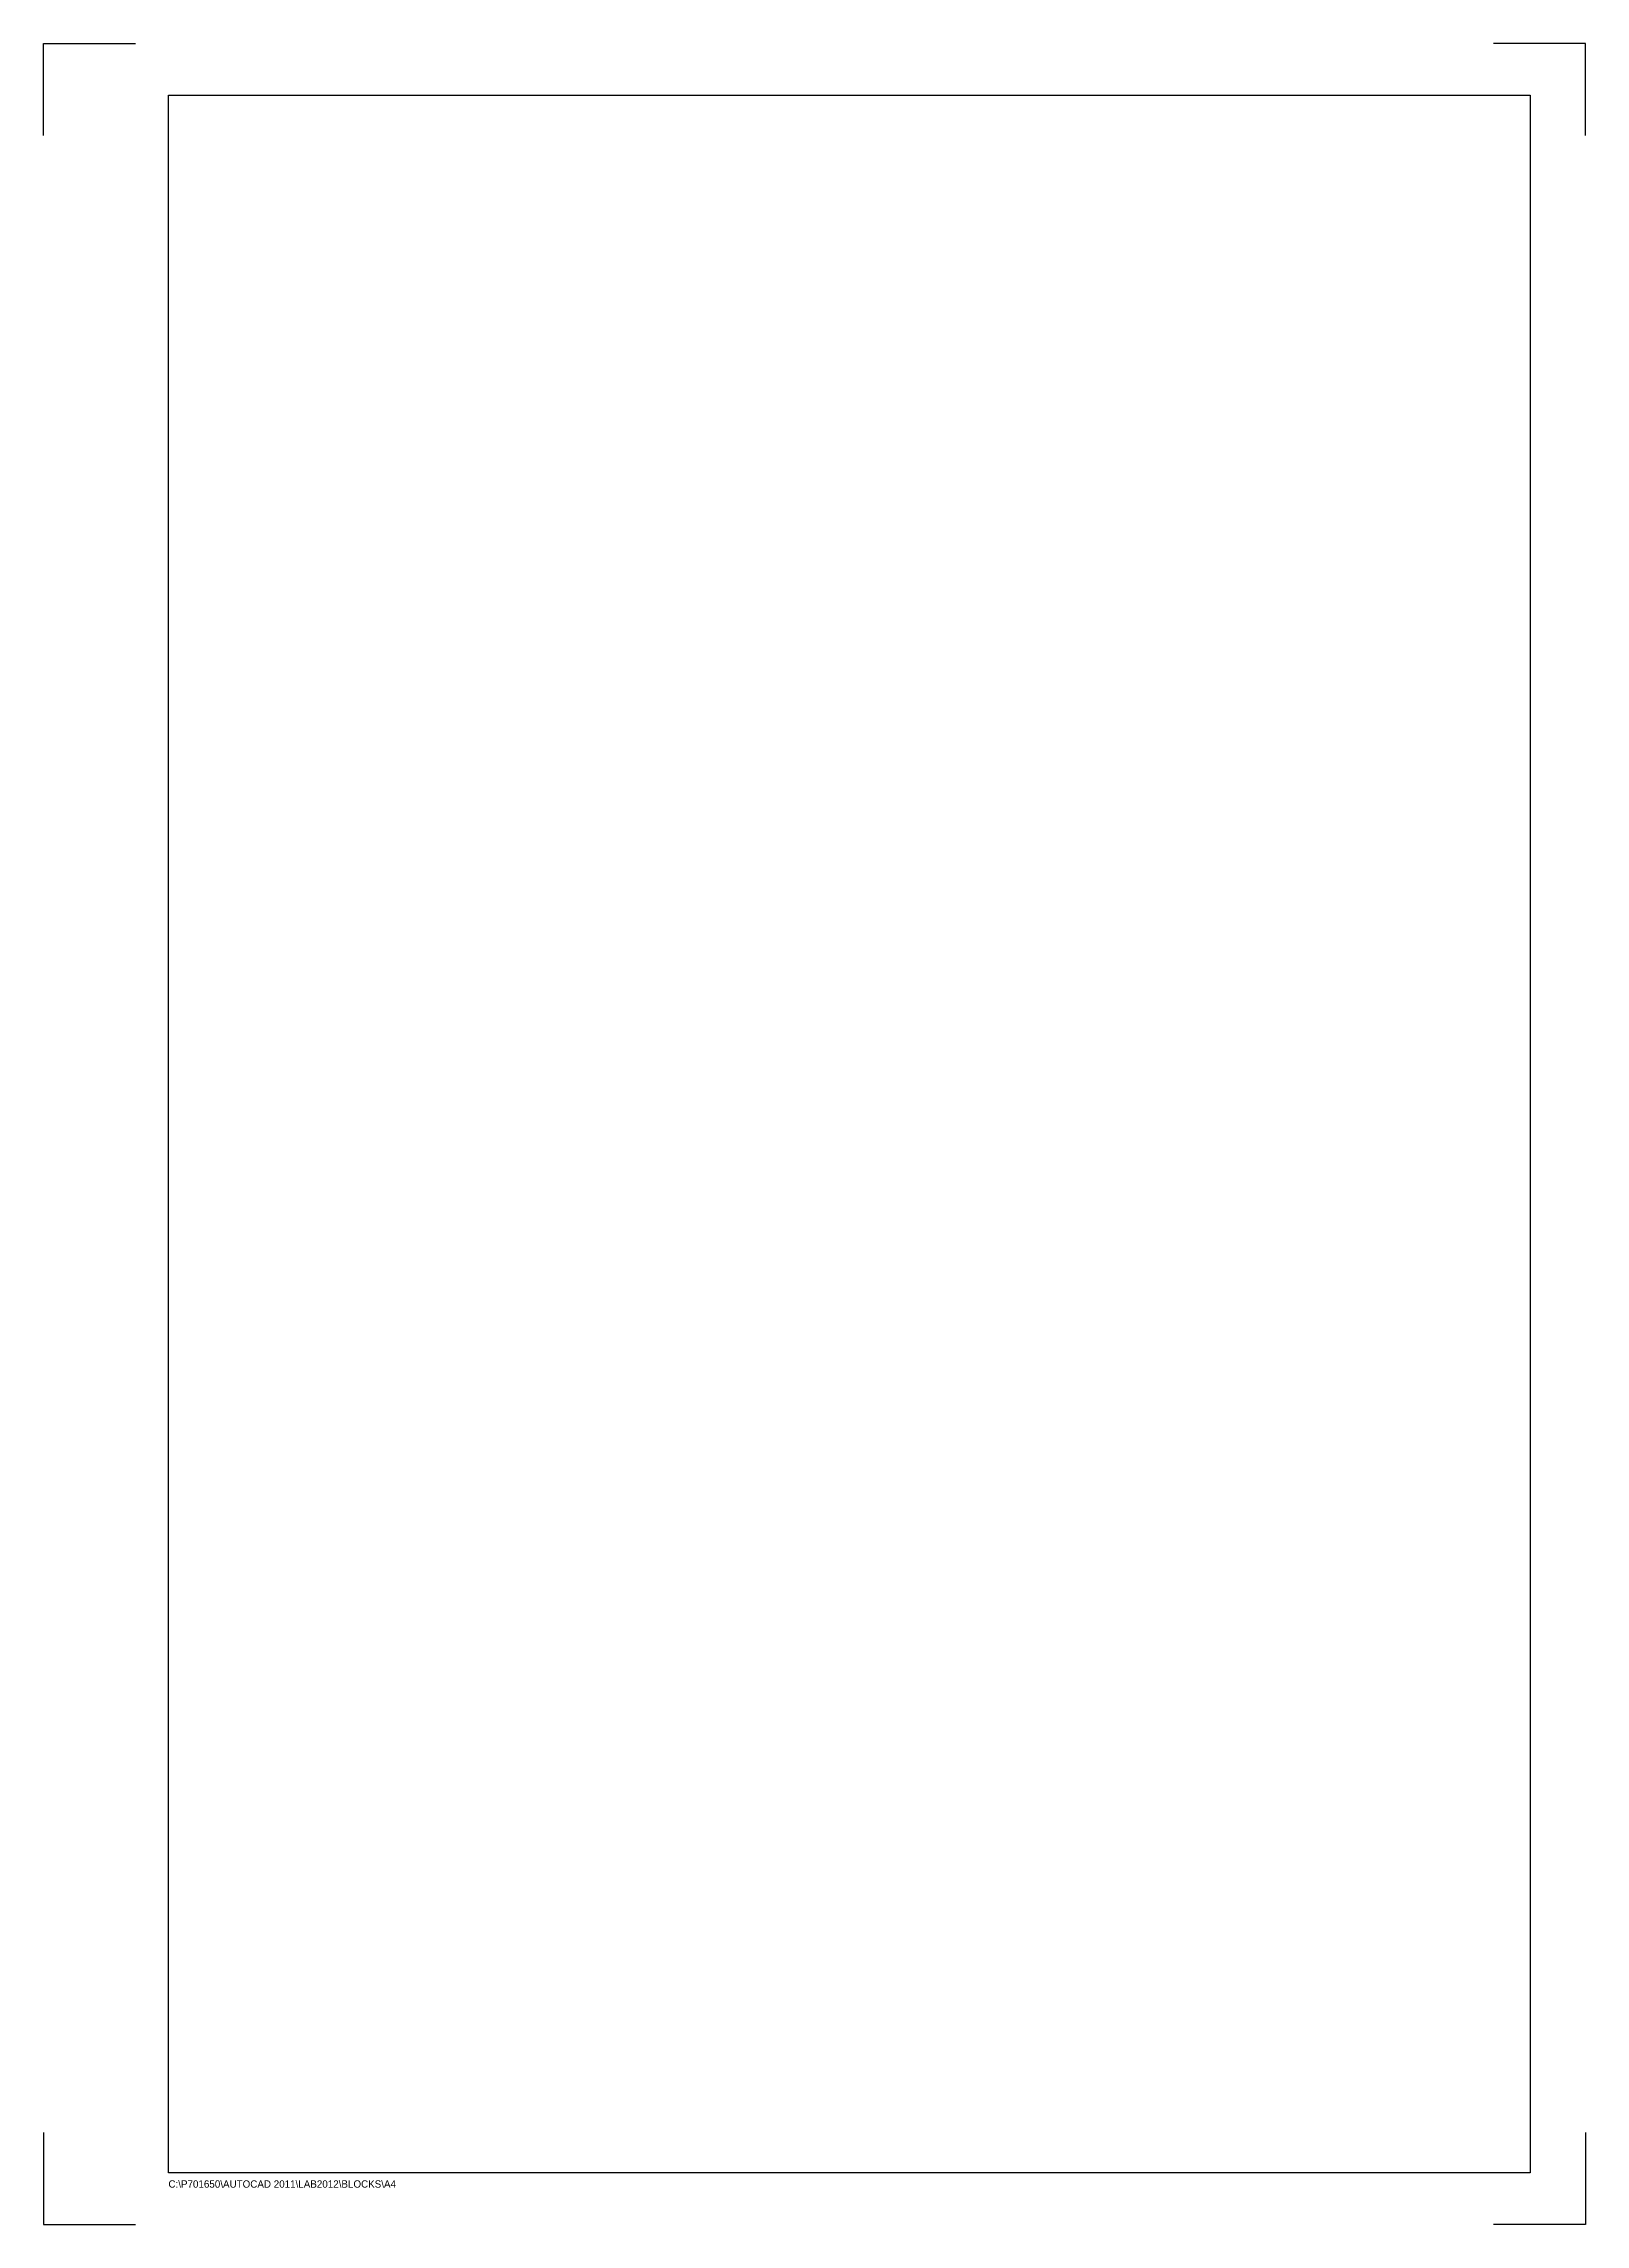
# Model space of a CAD drawing. Header units: millimetres. Extents: x -210 to 0, y 0 to 297.
import ezdxf

# ---------------------------------------------------------------- set-up
doc = ezdxf.new("R2010")
doc.units = ezdxf.units.MM

msp = doc.modelspace()

# ---------------------------------------------------------------- linework, layer by layer
at = {"color": 1, "transparency": 33554687}
for points in [[(-210.00118, 284.57484), (-210.00118, 297.07484), (-197.50118, 297.07484)], [(0, 284.57484), (0, 297.07484), (-12.5, 297.07484)], [(-210.00118, 12.5), (-210.00118, 0), (-197.50118, 0)], [(0, 12.5), (0, 0), (-12.5, 0)]]:
    msp.add_lwpolyline(points, dxfattribs=at)
at = {"color": 4, "transparency": 33554687}
msp.add_lwpolyline([(-193.00118, 290.07484), (-7.5, 290.07484), (-7.5, 7), (-193.00118, 7)], close=True, dxfattribs=at)

# ---------------------------------------------------------------- texts
at = {"color": 1, "transparency": 33554687, "insert": (-193.00118, 6), "char_height": 1, "attachment_point": 1}
msp.add_mtext('C:\\\\P701650\\\\AUTOCAD 2011\\\\LAB2012\\\\BLOCKS\\\\A4', dxfattribs=at)

doc.saveas('drawing.dxf')
